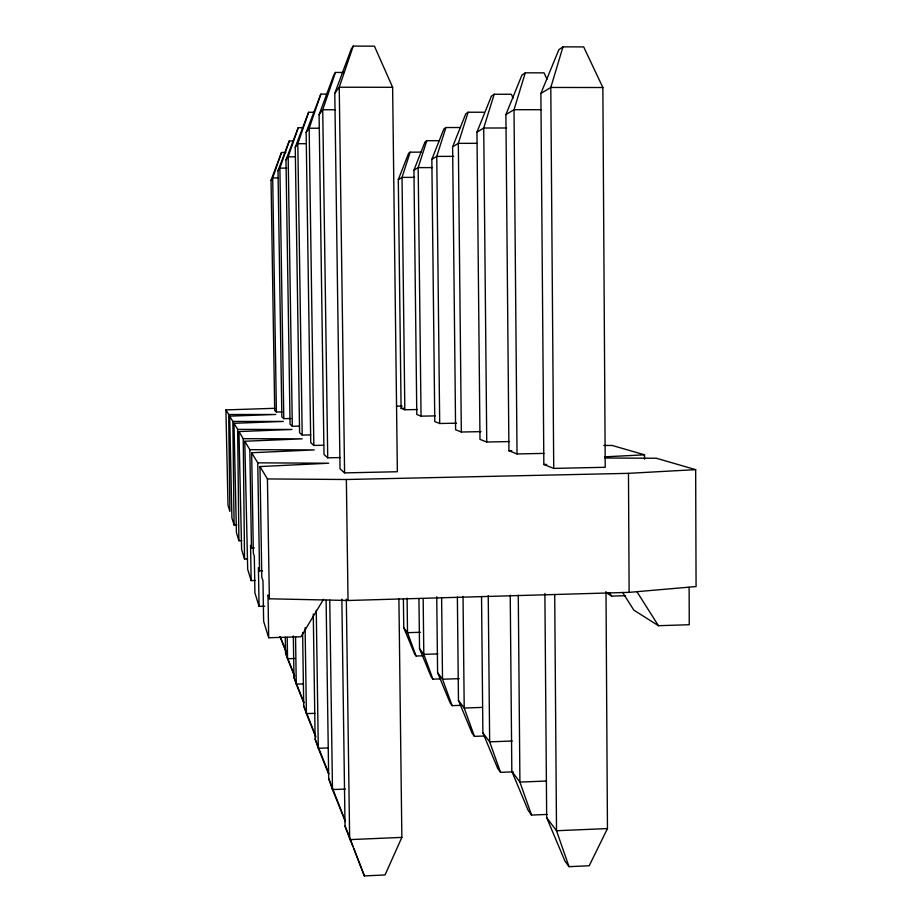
<?xml version="1.0" encoding="UTF-8"?>
<svg xmlns="http://www.w3.org/2000/svg" width="922" height="922" viewBox="0 0 922 922"><rect width="100%" height="100%" fill="white"/><g stroke="black" fill="none" stroke-linecap="round" stroke-linejoin="round"><path stroke-width="1.38" d="M562.985 46.849L550.791 87.463L553.73 468.399L605.224 467.293L602.861 87.521L583.684 46.918L562.985 46.849L558.859 49.684L540.88 93.456L543.853 464.504L553.73 468.399M546.988 79.211L544.038 72.861L525.286 72.826L514.015 109.706L517.035 453.947L543.911 453.394M513.116 98.158L511.341 94.263L494.192 94.251L483.716 128.02L486.747 442.018L509.52 441.569M483.9 112.23L468.111 112.23L458.326 143.359L461.334 432.015L480.996 431.634M460.539 127.513L445.914 127.536L436.751 156.406L439.69 423.498L456.517 423.175M439.068 140.686L426.805 140.709L418.173 167.643L421.054 416.156L435.207 415.891M421.504 152.142L410.163 152.176L402.027 177.404L404.827 409.76L417.274 409.541M353.23 46.1L339.238 87.221L334.79 93.295L340.034 468.825L344.586 472.882L397.359 471.741L392.622 87.29L374.436 46.181L353.23 46.1L351.282 48.981L334.79 93.295M343.687 72.458L335.47 72.446L322.723 109.741L319.093 114.697L324.002 454.523L327.725 457.831L340.356 457.577M327.587 94.136L320.856 94.125L309.158 128.239L306.139 132.353L310.737 442.687L313.837 445.441L323.668 445.245M293.438 140.974L289.278 140.985L279.885 168.138L277.995 170.708L281.855 416.917L283.803 418.657L290.995 418.519M302.289 127.709L298.221 127.709L288.171 156.844L285.981 159.829L290.061 424.235L292.309 426.241L299.443 426.114M313.987 112.288L308.616 112.288L297.806 143.705L295.247 147.186L299.581 432.729L302.197 435.069L310.783 434.896M285.832 152.499L281.51 152.51L272.693 177.934L271.045 180.193L274.698 410.532L276.404 412.053L282.017 411.95M271.045 180.193L281.51 152.51M277.995 170.708L289.278 140.985M285.981 159.829L298.221 127.709M295.247 147.186L308.616 112.288M306.139 132.353L320.856 94.125M319.093 114.697L333.879 74.797L335.47 72.446M404.827 409.76L401.093 408.296L398.304 179.652L408.619 153.236L410.163 152.176M421.054 416.156L416.79 414.474L413.932 170.201L425.03 141.919L426.805 140.709M439.69 423.498L434.781 421.561L431.842 159.368L443.874 128.93L445.914 127.536M461.334 432.015L455.606 429.756L452.61 146.817L465.737 113.879L468.111 112.23M486.747 442.018L479.993 439.356L476.962 132.1L491.38 96.199L494.192 94.251M517.035 453.947L508.932 450.754L505.901 114.605L521.91 75.155L525.286 72.826M398.915 599L401.854 837.383L385.05 874.966L364.363 875.9L345.035 826.147L341.855 599.173M605.996 591.717L607.46 828.567L589.204 865.758L569.012 866.668L564.921 861.033L546.677 817.653L544.879 593.526M323.518 599.323L300.975 636.756L268.694 637.759L263.634 621.255L262.966 580.653L261.79 577.31L259.981 466.567L328.681 463.224L257.757 462.844L251.671 452.737L314.229 449.913L249.839 449.671L244.779 441.258L302.197 438.837L243.235 438.688L238.959 431.577L292.009 429.468L237.645 429.398L233.981 423.302L283.296 421.435L232.851 421.423L229.682 416.145L275.747 414.485L228.691 414.508L225.925 409.898L274.86 408.296M398.304 179.652L402.027 177.404L414.554 177.347M413.932 170.201L418.173 167.643L432.43 167.585M431.842 159.368L436.751 156.406L453.705 156.36M452.61 146.817L458.326 143.359L476.743 143.325M476.962 132.1L483.716 128.02L506.697 127.985M505.901 114.605L514.015 109.706L541.156 109.695M540.88 93.456L550.791 87.463L602.861 87.521M268.694 637.759L268.002 594.967L269.351 598.793L348.032 600.487L629.127 592.362L696.075 586.553L695.661 469.644L656.337 458.246L604.671 458.015M259.981 466.567L267.426 478.933L346.361 479.509L628.47 473.343L695.661 469.644M604.544 456.839L644.513 454.823L644.536 459.098M401.854 837.383L349.657 839.631L346.326 599.081M607.46 828.567L556.519 830.745L546.677 817.653M510.235 595.139L511.825 771.334L528.191 810.438L531.556 815.071L547.08 814.426M345.358 789.071L332.473 789.578L328.681 778.537L326.111 600.176M546.527 781.026L519.916 782.087L511.825 771.334M481.538 596.672L482.886 732.863L497.73 768.464L500.542 772.336L513.139 771.841M457.37 597.087L458.465 700.409L472.041 733.071L474.427 736.367L484.281 735.998M328.37 747.903L318.297 748.284L315.128 739.064L313.273 614.006M512.217 741.011L489.651 741.853L482.886 732.863M436.74 596.788L437.593 672.657L450.086 702.841L452.137 705.664L460.77 705.353M314.909 713.328L306.404 713.628L303.718 705.826L302.612 632.55M482.31 707.393L464.204 708.038L458.465 700.409M418.945 598.585L419.533 648.65L431.116 676.702L432.902 679.145L439.61 678.926M303.35 683.905L296.273 684.136L293.968 677.439L293.334 635.926M459.214 678.65L442.514 679.214L437.593 672.657M294.683 658.504L287.549 658.734L285.555 652.926L285.301 637.206M437.869 653.894L423.809 654.343L419.533 648.65M403.41 599.093L403.755 627.686L414.554 653.882L416.122 656.026L423.094 655.807M420.432 632.273L407.512 632.676L403.755 627.686M622.592 592.397L633.84 610.157L658.435 625.692L689.264 624.736L689.126 587.302M251.671 452.737L253.343 553.292L254.311 556.047L254.921 592.881L259.059 606.376L264.614 606.215M605.662 592.362L611.597 596.108L625.577 595.704M238.959 431.577L241.61 549.535L244.526 559.043L247.396 558.963M244.779 441.258L247.695 569.358L251.153 580.595L255.336 580.48M233.981 423.302L236.412 532.605L238.913 540.741L241.737 540.672M229.682 416.145L231.918 517.968L234.084 525.033L236.885 524.964M543.853 464.504L546.711 464.446M508.932 450.754L511.779 450.697M396.448 406.164L402.165 406.06M401.093 408.296L403.94 408.239M295.363 156.821L288.171 156.844L292.309 426.241M286.846 168.104L279.885 168.138L283.803 418.657M278.352 177.911L272.693 177.934L276.404 412.053M319.081 128.227L309.158 128.239L313.837 445.441M306.162 143.694L297.806 143.705L302.197 435.069M335.493 109.73L322.723 109.741L327.725 457.831M392.622 87.29L339.238 87.221L344.586 472.882M603.783 445.441L612.243 445.476L644.513 454.823M251.153 580.595L250.565 545.386L251.464 547.968L254.322 548.002M259.059 606.376L258.425 567.745L259.52 570.856L262.355 570.902M609.315 592.512L611.597 596.108M637.021 591.843L658.435 625.692M328.647 773.892L318.297 748.284L316.258 610.237M345.404 821.525L332.473 789.578L329.765 600.118M279.954 636.618L287.307 654.897M294.429 675.826L287.549 658.734L287.215 637.309M303.787 702.794L296.273 684.136L295.547 636.814M315.82 736.989L306.404 713.628L305.101 627.686M280.3 636.814L286.039 651.335M285.555 652.926L294.694 676.068M293.968 677.439L303.914 702.599M303.718 705.826L315.704 736.171M315.128 739.064L328.808 773.719M328.681 778.537L345.116 820.476M345.035 826.147L352.907 846.131M353.956 848.793L364.363 875.9M416.122 656.026L407.512 632.676L407.098 598.136M432.902 679.145L423.809 654.343L423.163 598.597M452.137 705.664L442.514 679.214L441.615 597.479M474.427 736.367L464.204 708.038L463.04 596.476M500.542 772.336L489.651 741.853L488.234 595.612M531.556 815.071L519.916 782.087L518.279 595.151M569.012 866.668L556.519 830.745L554.71 594.632M237.645 429.398L238.913 540.741M232.851 421.423L234.084 525.033M228.691 414.508L229.901 511.376L227.999 505.198L225.925 409.898M267.426 478.933L269.351 598.793M257.757 462.844L259.52 570.856M249.839 449.671L251.464 547.968M243.235 438.688L244.526 559.043M346.361 479.509L348.032 600.487M628.47 473.343L629.127 592.362"/></g></svg>
